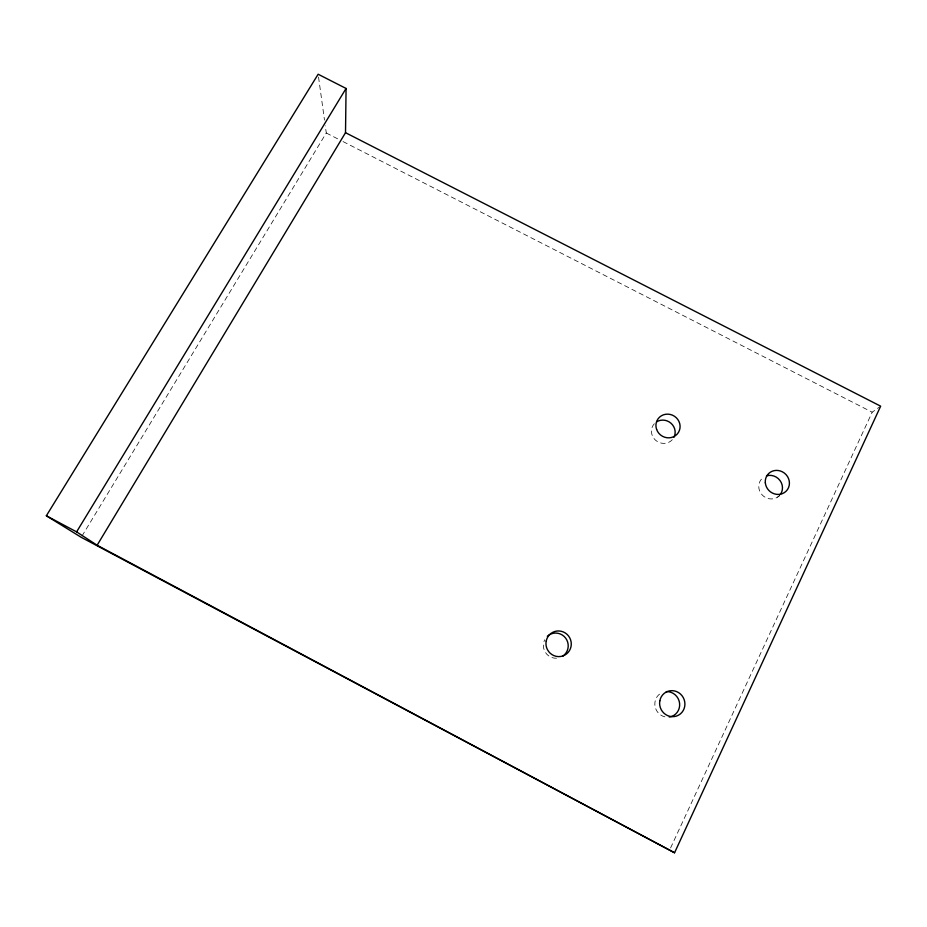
<?xml version="1.0" encoding="UTF-8"?>
<svg xmlns="http://www.w3.org/2000/svg" width="927" height="927" viewBox="0 0 927 927"><rect width="100%" height="100%" fill="white"/><g stroke="black" fill="none" stroke-linecap="round" stroke-linejoin="round"><path stroke-width="0.7" stroke-dasharray="4.63 3.48" d="M670.592 847.95L872.18 412.202L879.596 406.93M81.958 536.084L326.281 133.001L325.296 125.84M777.486 497.173L779.781 495.655M326.281 133.001L337.868 138.934M343.025 141.564L872.18 412.202M318.54 77.103L324.496 120.104M664.937 716.849A12.862 12.329 65.7 0 1 660.267 693.593M556.501 658.228A12.642 12.387 65.1 0 1 544.705 639.769M779.758 495.203A12.178 11.472 42.8 0 1 761.913 494.647A12.178 11.472 42.8 0 1 763.778 477.115M672.307 439.711A12.039 11.472 33.6 0 1 655.551 440.221A12.039 11.472 33.6 0 1 654.323 423.732"/><path stroke-width="1.39" d="M345.516 132.688L346.072 88.459L318.146 74.23L46.35 515.771L81.205 537.312L674.555 852.77L880.65 406.177L345.516 132.688L97.115 545.238L76.605 531.878L46.35 515.771M76.605 531.878L346.072 88.459M97.115 545.238L674.555 852.77M666.328 691.612A12.862 12.329 65.7 0 1 679.584 703.269A12.862 12.329 65.7 0 1 669.259 717.034M547.301 636.316A12.642 12.387 65.1 0 1 565.563 638.008A12.642 12.387 65.1 0 1 562.619 656.27M766.513 475.852A12.178 11.472 42.8 0 1 779.989 480.487A12.178 11.472 42.8 0 1 780.383 494.427M656.64 421.82A12.039 11.472 33.6 0 1 673.999 437.231M659.815 700.858A13.117 12.572 65.3 0 0 676.467 716.073A13.117 12.572 65.3 0 0 680.499 694.056A13.117 12.572 65.3 0 0 659.815 700.858M546.212 640.997A12.885 12.619 64.4 0 0 562.596 656.038A12.885 12.619 64.4 0 0 567.046 634.346A12.885 12.619 64.4 0 0 546.212 640.997M656.606 429.41A12.26 11.669 33.4 0 0 677.185 434.103A12.26 11.669 33.4 0 0 670.233 414.45A12.26 11.669 33.4 0 0 656.606 429.41M765.32 482.828A12.41 11.669 42.6 0 0 784.358 492.608A12.41 11.669 42.6 0 0 782.365 471.808A12.41 11.669 42.6 0 0 765.32 482.828"/></g></svg>
